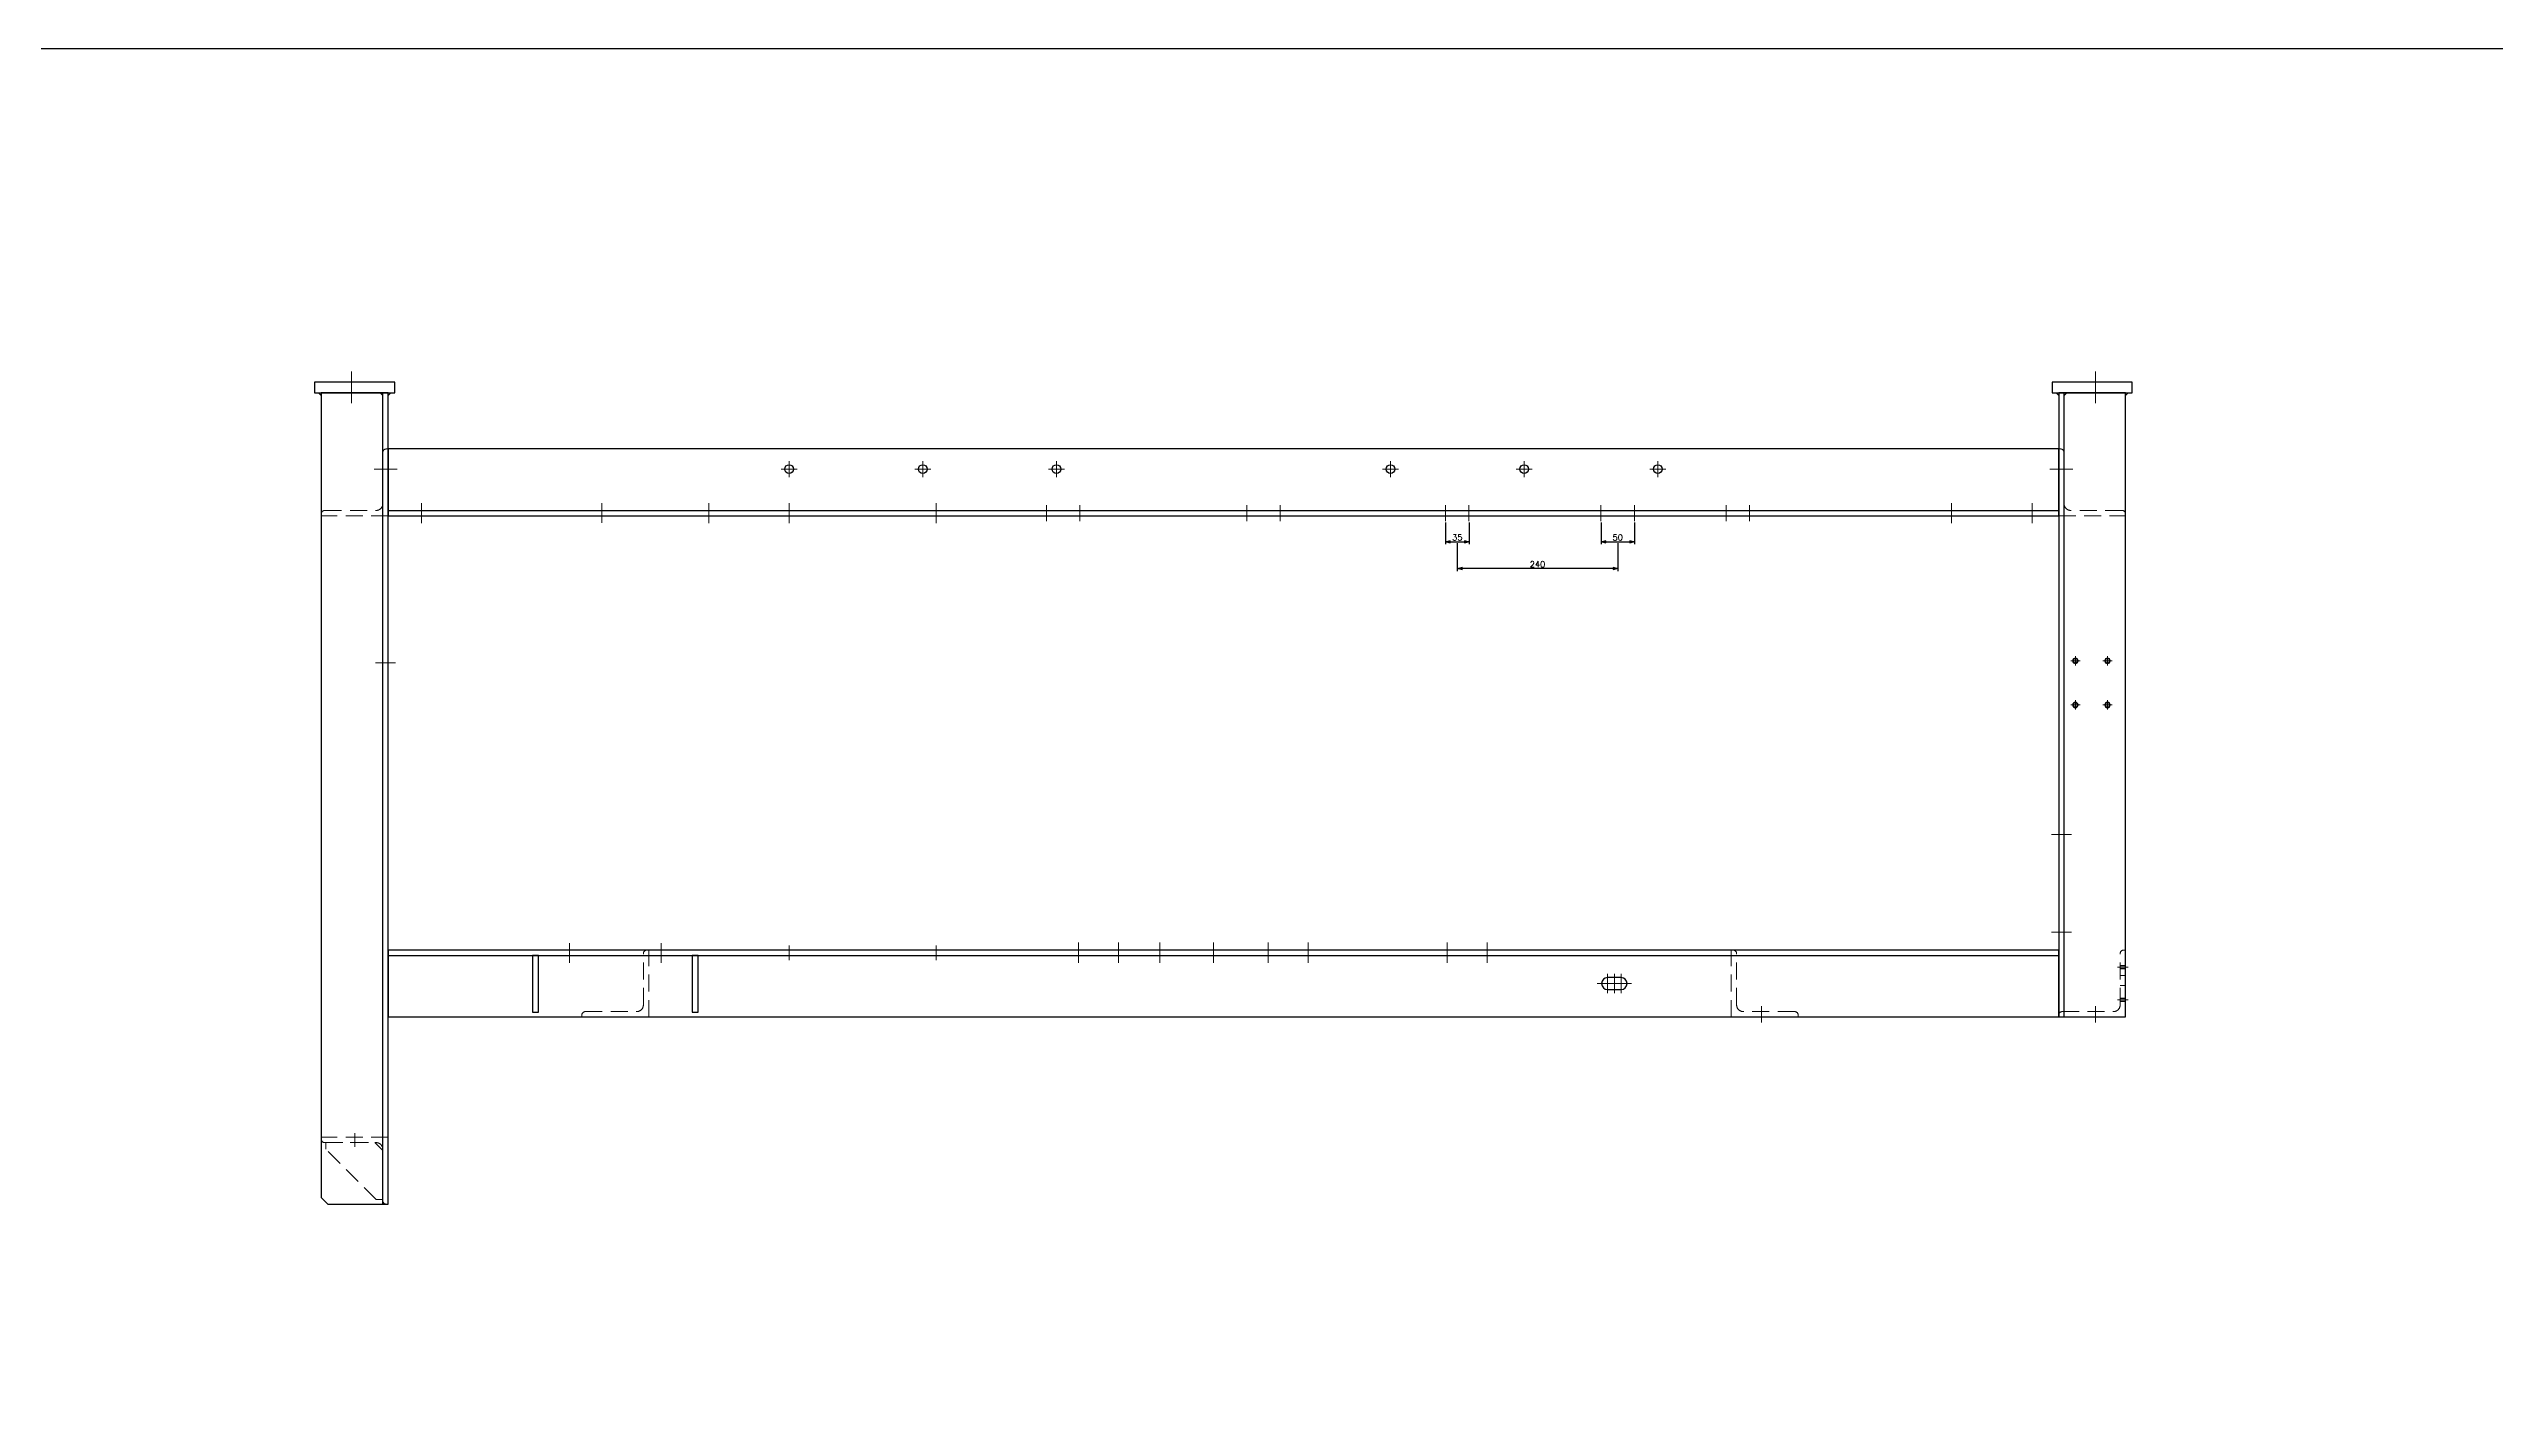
# Model space of a CAD drawing. Header units: millimetres. Extents: x -8731 to 85711, y -14522 to 31379.
# Drawn here: x -5070 to -1410, y -7983 to -5952 of the extents above; entities that cross this region are included whole.
import ezdxf

# ---------------------------------------------------------------- set-up
doc = ezdxf.new("R2010")
doc.units = ezdxf.units.MM
doc.header["$LTSCALE"] = 4
doc.header["$PDMODE"] = 99
doc.header["$PDSIZE"] = 1
doc.linetypes.add('CENTER2', pattern=[28.575, 19.05, -3.175, 3.175, -3.175])
doc.linetypes.add('HIDDEN', pattern=[9.525, 6.35, -3.175])
for name, color, linetype, lineweight in [('04_HIDDEN', 2, 'HIDDEN', 13), ('05_CENTER', 4, 'CENTER2', 13), ('08_DIM', 3, 'Continuous', 13)]:
    doc.layers.add(name, color=color, linetype=linetype, lineweight=lineweight)
doc.layers.add('10_DRAFT', color=8, linetype='Continuous', lineweight=0, plot=False)
doc.styles.add('KSS_TXT', font='txt.shx', dxfattribs={"bigfont": 'extfont2.shx'})
doc.dimstyles.new('KSS_DIM', dxfattribs={"dimscale": 3, "dimtxt": 3, "dimasz": 2.5, "dimexe": 1.25, "dimexo": 0.625, "dimtad": 1, "dimdsep": 46, "dimtxsty": 'KSS_TXT', "dimblk": 'OPEN30', "dimcen": 0, "dimazin": 2, "dimtfac": 0.75, "dimtmove": 0, "dimatfit": 3, "dimldrblk": 'OPEN30', "dimfxl": 1, "dimtolj": 1, "dimarcsym": 0})

# ---------------------------------------------------------------- blocks, each defined once
blk = doc.blocks.new('M8Tz_1_1_1')
at = {"color": 0}
for radius in [4, 3.25]:
    blk.add_circle((0, 0), radius, dxfattribs=at)
at = {"layer": '05_CENTER'}
for p, q in [((6.9, 0), (-6.9, 0)), ((0, -6.9), (0, 6.9))]:
    blk.add_line(p, q, dxfattribs=at)
blk = doc.blocks.new('A$C448B04A9_1_1_1')
at = {"color": 0}
for p, q in [((3, 100), (0, 100)), ((0, 0), (0, 100)), ((8, 18), (8, 95)), ((0, 0), (100, 0)), ((95, 8), (18, 8)), ((100, 3), (100, 0))]:
    blk.add_line(p, q, dxfattribs=at)
for centre, radius, start, end in [((3, 95), 5, 0, 90), ((18, 18), 10, 180, 270), ((95, 3), 5, 0, 90)]:
    blk.add_arc(centre, radius, start, end, dxfattribs=at)
blk = doc.blocks.new('A$C2B5B3F11_1_1_1')
at = {"color": 0}
for p, q in [((42, -1230), (42, -16)), ((2558, -950), (2558, -16)), ((50, -192), (2550, -192)), ((50, -858), (2550, -858))]:
    blk.add_line(p, q, dxfattribs=at)
for points in [[(60, 0), (-60, 0), (-60, -16), (60, -16)], [(2660, 0), (2540, 0), (2540, -16), (2660, -16)], [(-40, -1230), (50, -1230), (50, -16), (-50, -16), (-50, -1220)], [(2550, -950), (2650, -950), (2650, -16), (2550, -16)], [(50, -200), (2550, -200), (2550, -100), (50, -100)], [(50, -950), (2550, -950), (2550, -850), (50, -850)], [(266, -943), (275, -943), (275, -858), (266, -858)], [(505, -943), (514, -943), (514, -858), (505, -858)]]:
    blk.add_lwpolyline(points, close=True, dxfattribs=at)
blk.add_lwpolyline([(1875, -909), (1895, -909, 1), (1895, -891), (1875, -891, 1)], format="xyb", close=True, dxfattribs=at)
for centre in [(650, -130), (850, -130), (1050, -130), (1550, -130), (1750, -130), (1950, -130)]:
    blk.add_circle(centre, 6.5, dxfattribs=at)
at = {"layer": '04_HIDDEN'}
for p, q in [((2650, -873), (2642, -873)), ((2650, -873), (2642, -873)), ((2650, -873.5), (2642, -873.5)), ((2650, -877.5), (2642, -877.5)), ((2650, -878), (2642, -878)), ((2650, -903), (2642, -903)), ((2650, -922), (2642, -922)), ((2650, -922.5), (2642, -922.5)), ((2650, -926.5), (2642, -926.5)), ((2650, -927), (2642, -927))]:
    blk.add_line(p, q, dxfattribs=at)
blk.add_lwpolyline([(42, -1150), (42, -1223), (32, -1223), (-43, -1148), (-43, -1138), (30, -1138)], close=True, dxfattribs=at)
at = {"layer": '05_CENTER'}
for p, q in [((-5, 16.1), (-5, -31.6)), ((2605, 16.1), (2605, -31.6)), ((63.4, -130), (29, -130)), ((662, -130), (638, -130)), ((650, -118), (650, -142)), ((862, -130), (838, -130)), ((850, -118), (850, -142)), ((1062, -130), (1038, -130)), ((1050, -118), (1050, -142)), ((1538, -130), (1562, -130)), ((1550, -118), (1550, -142)), ((1738, -130), (1762, -130)), ((1750, -118), (1750, -142)), ((1938, -130), (1962, -130)), ((1950, -118), (1950, -142)), ((2536.6, -130), (2571, -130)), ((100, -211), (100, -181.3)), ((370, -181), (370, -210.7)), ((530, -211), (530, -181.3)), ((650, -211), (650, -181.3)), ((870, -211), (870, -181.3)), ((2389.5, -211), (2389.5, -181.3)), ((2510.5, -211), (2510.5, -181.3)), ((1035, -208.1), (1035, -183.9)), ((1085, -208.1), (1085, -183.9)), ((1335, -208.1), (1335, -183.9)), ((1385, -208.1), (1385, -183.9)), ((1632.5, -208.1), (1632.5, -183.9)), ((1667.5, -208.1), (1667.5, -183.9)), ((1865, -208.1), (1865, -183.9)), ((1915, -208.1), (1915, -183.9)), ((2052.5, -208.1), (2052.5, -183.9)), ((2087.5, -208.1), (2087.5, -183.9)), ((61, -420), (31.3, -420)), ((2569, -677), (2539.3, -677)), ((321.5, -869), (321.5, -839.3)), ((458.5, -869), (458.5, -839.3)), ((1083, -838.7), (1083, -869.1)), ((1143, -838.7), (1143, -869.1)), ((1205, -838.7), (1205, -869.1)), ((1285, -838.7), (1285, -869.1)), ((1367, -838.7), (1367, -869.1)), ((1427, -838.7), (1427, -869.1)), ((1634.9, -838.7), (1634.9, -869.1)), ((1694.9, -838.7), (1694.9, -869.1)), ((2569, -823), (2539.3, -823)), ((650, -843), (650, -865)), ((870, -843), (870, -865)), ((2654.1, -875.5), (2638, -875.5)), ((1910.6, -900), (1859.4, -900)), ((1875, -914.4), (1875, -885.6)), ((1885, -914.4), (1885, -885.6)), ((1895, -914.4), (1895, -885.6)), ((2105, -933.8), (2105, -958.2)), ((2605, -933.8), (2605, -958.2)), ((2654.1, -924.5), (2638, -924.5)), ((0, -1123.8), (0, -1144.2))]:
    blk.add_line(p, q, dxfattribs=at)
at = {"layer": '08_DIM'}
for points in [[(-50, -16), (-54, -16), (-50, -20), (-50, -20)], [(42, -16), (38, -16), (42, -20), (42, -20)], [(50, -16), (54, -16), (50, -20), (50, -20)], [(2550, -16), (2546, -16), (2550, -20), (2550, -20)], [(2558, -16), (2562, -16), (2558, -20), (2558, -20)], [(2650, -16), (2654, -16), (2650, -20), (2650, -20)]]:
    blk.add_lwpolyline(points, close=True, dxfattribs=at)
at = {"layer": '10_DRAFT'}
blk.add_line((2650, -888), (2642, -888), dxfattribs=at)
at = {"extrusion": (0, 0, -1), "zscale": -1, "rotation": 180}
for p in [(-2575, -417), (-2623, -417), (-2575, -483), (-2623, -483)]:
    blk.add_blockref('M8Tz_1_1_1', p, dxfattribs=at)
at = {"layer": '04_HIDDEN', "xscale": -1}
for p in [(50, -200), (440, -950)]:
    blk.add_blockref('A$C448B04A9_1_1_1', p, dxfattribs=at)
at = {"layer": '04_HIDDEN'}
for p in [(2550, -200), (2060, -950)]:
    blk.add_blockref('A$C448B04A9_1_1_1', p, dxfattribs=at)
at = {"layer": '04_HIDDEN', "extrusion": (0, 0, -1), "zscale": -1}
blk.add_blockref('A$C448B04A9_1_1_1', (-2650, -950), dxfattribs=at)
at = {"layer": '04_HIDDEN', "extrusion": (0, 0, -1), "xscale": -1, "zscale": -1, "rotation": 180}
blk.add_blockref('A$C448B04A9_1_1_1', (-50, -1130), dxfattribs=at)
blk = doc.blocks.new('_Open30')
at = {"color": 0, "linetype": 'ByBlock', "lineweight": -2}
for p, q in [((-1, 0.27), (0, 0)), ((0, 0), (-1, -0.27)), ((0, 0), (-1, 0))]:
    blk.add_line(p, q, dxfattribs=at)
blk = doc.blocks.new('*D4006')
at = {"layer": '08_DIM', "color": 0, "lineweight": -2, "transparency": 16777216}
for p, q in [((-2962.7, -6691), (-2962.7, -6733.1)), ((-2722.7, -6691), (-2722.7, -6733.1)), ((-2730.2, -6729.3), (-2955.2, -6729.3))]:
    blk.add_line(p, q, dxfattribs=at)
at = {"layer": 'Defpoints', "color": 0, "transparency": 16777216}
for p in [(-2962.7, -6689.1), (-2722.7, -6689.1), (-2962.7, -6729.3)]:
    blk.add_point(p, dxfattribs=at)
at = {"layer": '08_DIM', "color": 0, "lineweight": -2, "transparency": 16777216, "xscale": 7.5, "yscale": 7.5, "zscale": 7.5, "rotation": 180}
blk.add_blockref('_Open30', (-2962.7, -6729.3), dxfattribs=at)
at = {"layer": '08_DIM', "color": 0, "lineweight": -2, "transparency": 16777216, "xscale": 7.5, "yscale": 7.5, "zscale": 7.5}
blk.add_blockref('_Open30', (-2722.7, -6729.3), dxfattribs=at)
at = {"layer": '08_DIM', "color": 0, "transparency": 16777216, "insert": (-2842.7, -6722.9), "char_height": 9, "attachment_point": 5, "style": 'KSS_TXT'}
blk.add_mtext('\\A1;240', dxfattribs=at)
blk = doc.blocks.new('*D4210')
at = {"layer": '08_DIM', "color": 0, "lineweight": -2, "transparency": 16777216}
for p, q in [((-2980.2, -6660.3), (-2980.2, -6692.9)), ((-2945.2, -6660.3), (-2945.2, -6692.9)), ((-2972.7, -6689.1), (-2952.7, -6689.1))]:
    blk.add_line(p, q, dxfattribs=at)
at = {"layer": 'Defpoints', "color": 0, "transparency": 16777216}
for p in [(-2980.2, -6658.4), (-2945.2, -6658.4), (-2945.2, -6689.1)]:
    blk.add_point(p, dxfattribs=at)
at = {"layer": '08_DIM', "color": 0, "lineweight": -2, "transparency": 16777216, "xscale": 7.5, "yscale": 7.5, "zscale": 7.5, "rotation": 180}
blk.add_blockref('_Open30', (-2980.2, -6689.1), dxfattribs=at)
at = {"layer": '08_DIM', "color": 0, "lineweight": -2, "transparency": 16777216, "xscale": 7.5, "yscale": 7.5, "zscale": 7.5}
blk.add_blockref('_Open30', (-2945.2, -6689.1), dxfattribs=at)
at = {"layer": '08_DIM', "color": 0, "transparency": 16777216, "insert": (-2962.7, -6682.7), "char_height": 9, "attachment_point": 5, "style": 'KSS_TXT'}
blk.add_mtext('\\A1;35', dxfattribs=at)
blk = doc.blocks.new('*D4211')
at = {"layer": '08_DIM', "color": 0, "lineweight": -2, "transparency": 16777216}
for p, q in [((-2747.7, -6660.3), (-2747.7, -6692.9)), ((-2697.7, -6660.3), (-2697.7, -6692.9)), ((-2740.2, -6689.1), (-2705.2, -6689.1))]:
    blk.add_line(p, q, dxfattribs=at)
at = {"layer": 'Defpoints', "color": 0, "transparency": 16777216}
for p in [(-2747.7, -6658.4), (-2697.7, -6658.4), (-2697.7, -6689.1)]:
    blk.add_point(p, dxfattribs=at)
at = {"layer": '08_DIM', "color": 0, "lineweight": -2, "transparency": 16777216, "xscale": 7.5, "yscale": 7.5, "zscale": 7.5, "rotation": 180}
blk.add_blockref('_Open30', (-2747.7, -6689.1), dxfattribs=at)
at = {"layer": '08_DIM', "color": 0, "lineweight": -2, "transparency": 16777216, "xscale": 7.5, "yscale": 7.5, "zscale": 7.5}
blk.add_blockref('_Open30', (-2697.7, -6689.1), dxfattribs=at)
at = {"layer": '08_DIM', "color": 0, "transparency": 16777216, "insert": (-2722.7, -6682.7), "char_height": 9, "attachment_point": 5, "style": 'KSS_TXT'}
blk.add_mtext('\\A1;50', dxfattribs=at)

msp = doc.modelspace()

# ---------------------------------------------------------------- linework, layer by layer
at = {"color": 2}
msp.add_lwpolyline([(-8731.00317, -12883.04569), (6250.4877, -12883.04569), (6250.4877, -5951.59678), (-8731.00317, -5951.59678)], close=True, dxfattribs=at)

# ---------------------------------------------------------------- block references
msp.add_blockref('A$C2B5B3F11_1_1_1', (-4612.74462, -6450.30988))

# ---------------------------------------------------------------- dimensions: what is measured, and where the dimension line sits
at = {"layer": '08_DIM'}
for base, p1, p2, picture, middle in [((-2945.24313, -6689.12599), (-2980.24313, -6658.40555), (-2945.24313, -6658.40345), '*D4210', (-2962.74313, -6682.74474)), ((-2697.74461, -6689.12599), (-2747.74462, -6658.40645), (-2697.74461, -6658.40645), '*D4211', (-2722.74462, -6682.74474)), ((-2962.74313, -6729.32214), (-2722.74462, -6689.12599), (-2962.74313, -6689.12599), '*D4006', (-2842.74387, -6722.94714))]:
    dim = msp.add_linear_dim(base=base, p1=p1, p2=p2, dimstyle='KSS_DIM', override={"dimscale": 3, "dimarcsym": 1}, dxfattribs=at)
    dim.commit()
    dim.dimension.update_dxf_attribs({"geometry": picture, "text_midpoint": middle})

doc.saveas('drawing.dxf')
